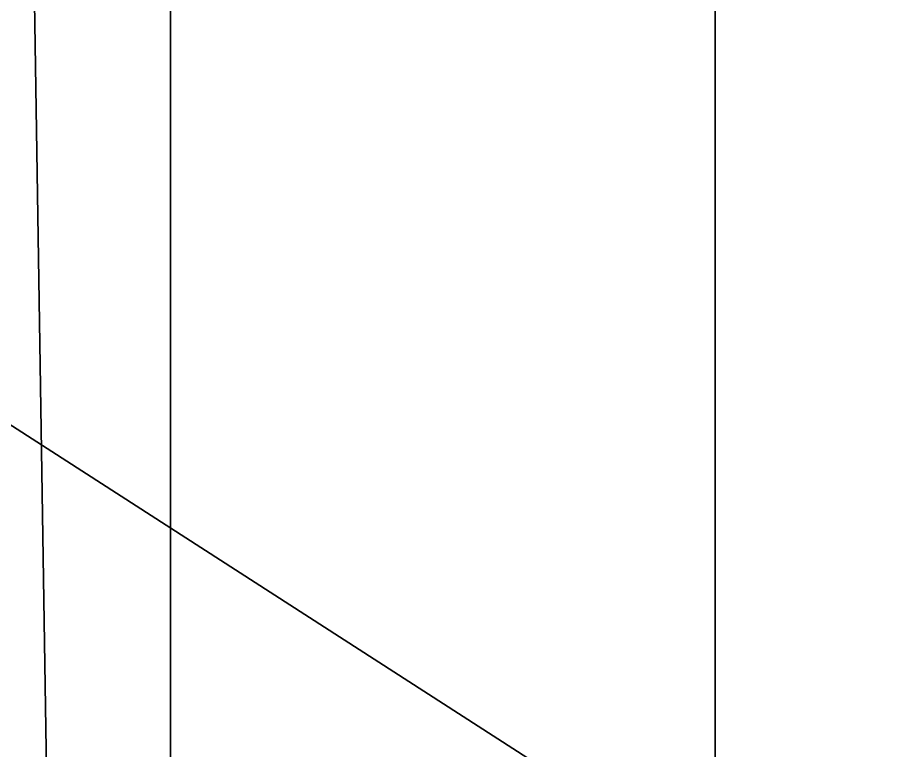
# Model space of a CAD drawing. Extents: x -7.1 to 5.5, y -11 to 12.
# Drawn here: x -6.7662 to -6.4416, y 5.425 to 5.6943 of the extents above; entities that cross this region are included whole.
import ezdxf

# ---------------------------------------------------------------- set-up
doc = ezdxf.new("R2010")
doc.units = 0

msp = doc.modelspace()

# ---------------------------------------------------------------- linework, layer by layer
for points in [[(-6.71003, 10.1, 0.09526), (-6.71003, 7.2, -0.00474), (-6.71003, -10.86666, -0.00474), (-6.71003, -10.86666, 0.09526)], [(-6.51003, 9.90001, 0.09526), (-6.71003, 10.1, 0.09526), (-6.71003, -10.86666, 0.09526), (-6.51003, -10.5, 0.09526)], [(-6.51003, -10.5, 3.29526), (-6.76003, 5.7, 3.29526), (-6.76003, 7.7, 3.29526), (-6.51003, 9.90001, 3.29526)], [(-6.51003, -3.17844, 0.91729), (-6.51003, -1.98822, 0.91729), (-6.51003, 9.90001, 0.09526), (-6.51003, -10.5, 0.09526)], [(-6.51003, -3.17844, 2.27324), (-6.51003, -10.5, 3.29526), (-6.51003, 9.90001, 3.29526), (-6.51003, -1.98822, 2.27324)], [(-6.51003, 9.90001, 3.29526), (-6.51003, 9.90001, 0.09526), (-6.51003, -1.98822, 0.91729), (-6.51003, -1.98822, 2.27324)], [(-6.51003, -10.5, 3.29526), (-7.01003, -11, 3.29526), (-7.01003, 5.7, 3.29526), (-6.76003, 5.7, 3.29526)], [(-7.01003, -11, 80.62624), (-6.23185, -10.49863, 80.62624), (-6.23184, 5.19863, 80.62624), (-7.01003, 5.7, 80.62624)], [(5.38997, 5.7, 80.62624), (-7.01003, 5.7, 80.62624), (-6.23184, 5.19863, 80.62624), (4.61179, 5.19863, 80.62624)]]:
    msp.add_3dface(points)

doc.saveas('drawing.dxf')
